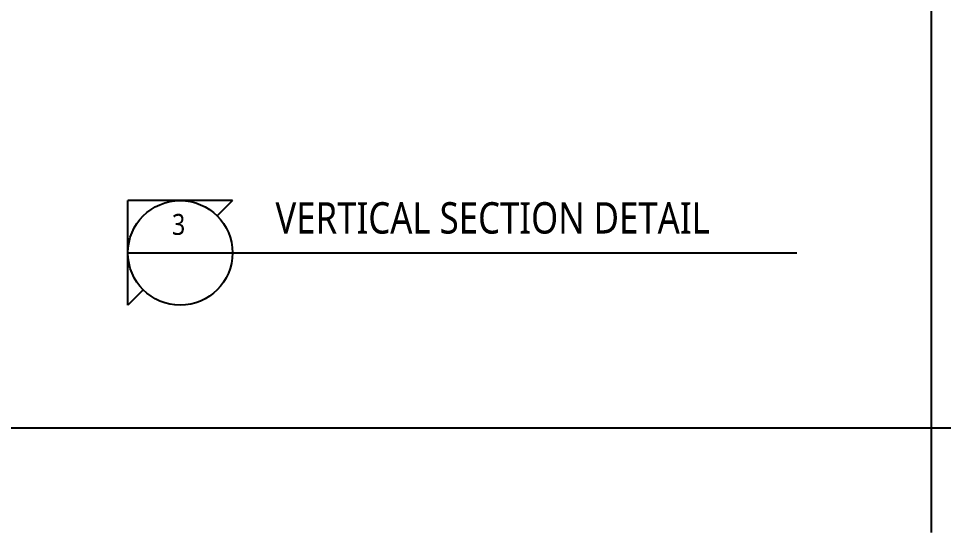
# Model space of a CAD drawing. Extents: x 93 to 3288, y 42 to 1146.
# Drawn here: x 518.2 to 783.6, y 42 to 189.3 of the extents above; entities that cross this region are included whole.
import ezdxf

# ---------------------------------------------------------------- set-up
doc = ezdxf.new("R2010")
doc.units = 0
doc.header["$LTSCALE"] = 200
doc.header["$MEASUREMENT"] = 0
for name, color, linetype in [('01TEX', 3, 'CONTINUOUS'), ('3', 3, 'CONTINUOUS'), ('FORM', 7, 'CONTINUOUS')]:
    doc.layers.add(name, color=color, linetype=linetype)
doc.styles.add('FORM1', font='malgun.ttf', dxfattribs={"width": 0.85})

msp = doc.modelspace()

# ---------------------------------------------------------------- linework, layer by layer
at = {"layer": '3'}
for p, q in [((780, 1146), (780, 42)), ((93, 72), (1467, 72))]:
    msp.add_line(p, q, dxfattribs=at)
at = {"layer": 'FORM'}
for p, q in [((579.63, 137.16), (549.63, 137.16)), ((549.63, 107.16), (549.63, 137.16)), ((579.63, 137.16), (575.23, 132.76)), ((549.63, 122.16), (741.48, 122.16)), ((554.02, 111.55), (549.63, 107.16))]:
    msp.add_line(p, q, dxfattribs=at)
msp.add_circle((564.63, 122.16), 15, dxfattribs=at)

# ---------------------------------------------------------------- texts
at = {"layer": '01TEX', "style": 'FORM1', "width": 0.85}
msp.add_text('VERTICAL SECTION DETAIL', height=9, dxfattribs=at).set_placement((591.93, 127.69))
at = {"layer": 'FORM', "color": 0, "style": 'FORM1', "width": 0.85}
msp.add_text('3', height=6, dxfattribs=at).set_placement((562.26, 127.33))

doc.saveas('drawing.dxf')
